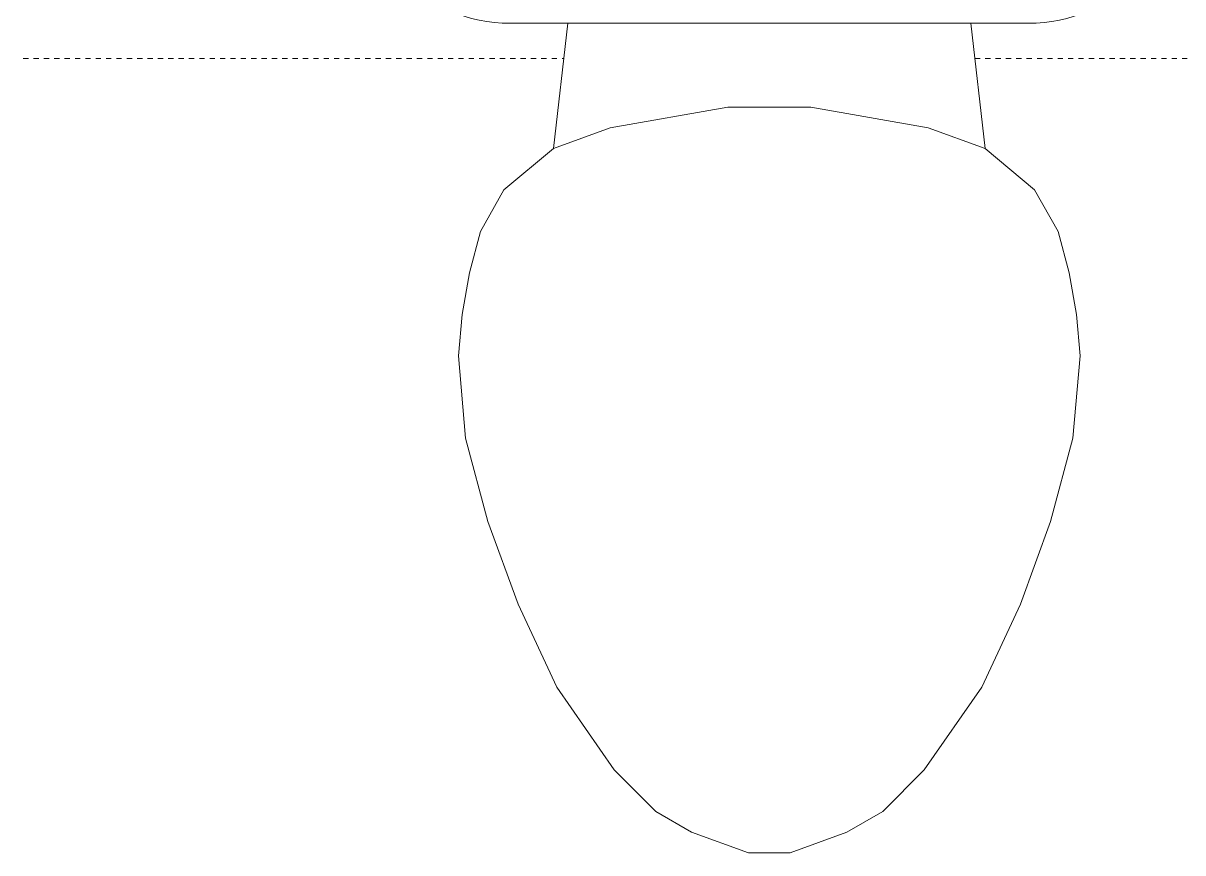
# Model space of a CAD drawing. Header units: inches. Extents: x -4169 to -1846, y 9706 to 12377.
# Drawn here: x -3565.25 to -3537.28, y 10313.41 to 10333.44 of the extents above; entities that cross this region are included whole.
import ezdxf

# ---------------------------------------------------------------- set-up
doc = ezdxf.new("R2010")
doc.units = ezdxf.units.IN
doc.header["$MEASUREMENT"] = 0
doc.linetypes.add('Dash', pattern=[0.25, 0.125, -0.125])
for name, color, linetype, lineweight in [('0-1', 7, 'Continuous', 5), ('0-2', 50, 'Continuous', 18), ('P-SANR-FIXT-2', 250, 'Continuous', 9), ('Q-CASE-HDLN-1', 250, 'Dash', 9)]:
    doc.layers.add(name, color=color, linetype=linetype, lineweight=lineweight)

# ---------------------------------------------------------------- blocks, each defined once
blk = doc.blocks.new('Toilet-Domestic-3D - Toilet-Domestic-3D-1372870-ENLARGED RCP - 3RD FLOOR PLAN')
at = {"layer": 'P-SANR-FIXT-2'}
for p, q in [((-1.874, 11.5), (-0.5, 12)), ((-0.5, 12), (0.5, 12)), ((0.5, 12), (1.874, 11.5)), ((-2.74, 11), (-1.874, 11.5)), ((1.874, 11.5), (2.74, 11)), ((-3.74, 10), (-2.74, 11)), ((2.74, 11), (3.74, 10)), ((-5.127, 8), (-3.74, 10)), ((3.74, 10), (5.127, 8)), ((-6.06, 6), (-5.127, 8)), ((5.127, 8), (6.06, 6)), ((-6.788, 4), (-6.06, 6)), ((6.06, 6), (6.788, 4)), ((-7.326, 1.992), (-6.788, 4)), ((6.788, 4), (7.326, 1.992)), ((-7.5, 0), (-7.326, 1.992)), ((7.326, 1.992), (7.5, 0)), ((-7.413, -0.996), (-7.5, 0)), ((7.5, 0), (7.413, -0.996)), ((-7.236, -2), (-7.413, -0.996)), ((7.413, -0.996), (7.236, -2)), ((-6.968, -3), (-7.236, -2)), ((7.236, -2), (6.968, -3)), ((-6.401, -4), (-6.968, -3)), ((6.968, -3), (6.401, -4)), ((-5.209, -5), (-6.401, -4)), ((6.401, -4), (5.209, -5)), ((-3.836, -5.5), (-5.209, -5)), ((-4.862, -8.024), (-5.209, -5)), ((5.209, -5), (3.836, -5.5)), ((4.862, -8.024), (5.209, -5)), ((-1, -6), (-3.836, -5.5)), ((3.836, -5.5), (1, -6)), ((1, -6), (-1, -6)), ((6.25, -8.024), (-6.25, -8.024)), ((-9.976, -11.75), (-9.976, -19.476)), ((9.976, -19.476), (9.976, -11.75)), ((-9.976, -19.476), (9.976, -19.476))]:
    blk.add_line(p, q, dxfattribs=at)
for centre, start, end in [((-6.25, -11.75), 90, 180), ((6.25, -11.75), 0, 90)]:
    blk.add_arc(centre, 3.726, start, end, dxfattribs=at)
blk = doc.blocks.new('OD_CW_Upper Cabinet - OD_CW_Upper Cabinet-1867009-ENLARGED RCP - 3RD FLOOR PLAN')
at = {"layer": 'Q-CASE-HDLN-1'}
for p, q in [((0.738, 12), (13.779, 12)), ((23.697, 12), (34.738, 12))]:
    blk.add_line(p, q, dxfattribs=at)
blk = doc.blocks.new('CTR - 1st Phase - Unit Layouts_rvt-1-ENLARGED RCP - 3RD FLOOR PLAN')
at = {"layer": '0-2', "rotation": 180}
blk.add_blockref('Toilet-Domestic-3D - Toilet-Domestic-3D-1372870-ENLARGED RCP - 3RD FLOOR PLAN', (-3547.252, 10325.413), dxfattribs=at)
at = {"layer": '0-2'}
blk.add_blockref('OD_CW_Upper Cabinet - OD_CW_Upper Cabinet-1867009-ENLARGED RCP - 3RD FLOOR PLAN', (-3565.99, 10320.589), dxfattribs=at)

msp = doc.modelspace()

# ---------------------------------------------------------------- block references
at = {"layer": '0-1'}
msp.add_blockref('CTR - 1st Phase - Unit Layouts_rvt-1-ENLARGED RCP - 3RD FLOOR PLAN', (0, 0), dxfattribs=at)

doc.saveas('drawing.dxf')
